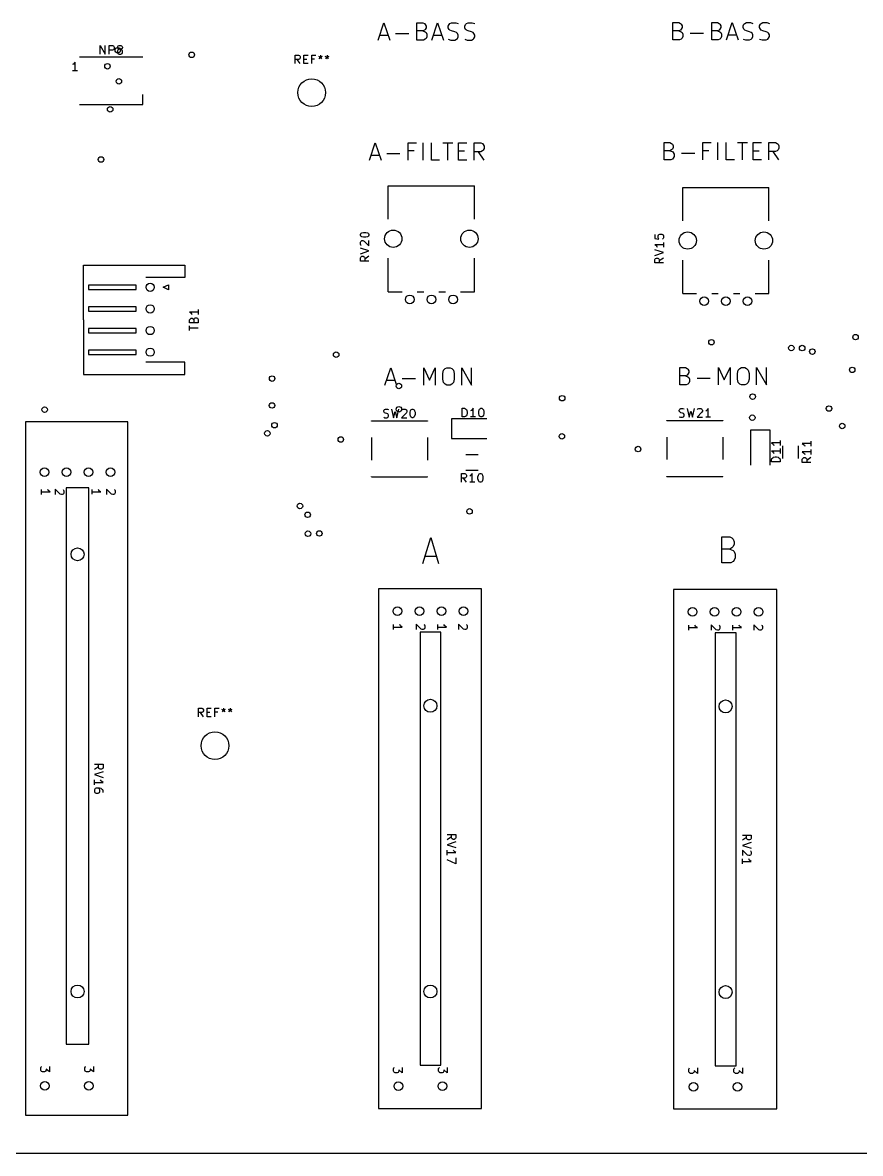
# Model space of a CAD drawing. Extents: x 0 to 360, y 0 to 265.
# Drawn here: x 82.8 to 179.5, y 0 to 130.6 of the extents above; entities that cross this region are included whole.
import ezdxf

# ---------------------------------------------------------------- set-up
doc = ezdxf.new("R2010")
doc.units = 0
doc.layers.add('BLACK', color=7, linetype='CONTINUOUS')

msp = doc.modelspace()

# ---------------------------------------------------------------- linework, layer by layer
at = {"layer": 'BLACK', "linetype": 'CONTINUOUS'}
for p, q in [((157.896, 128.621), (157.896, 130.621)), ((157.896, 130.621), (158.563, 130.621)), ((158.563, 130.621), (158.753, 130.526)), ((162.372, 128.621), (162.372, 130.621)), ((162.372, 130.621), (163.039, 130.621)), ((163.039, 130.621), (163.23, 130.526)), ((164.087, 128.621), (164.753, 130.621)), ((164.753, 130.621), (165.42, 128.621)), ((166.182, 130.526), (166.372, 130.621)), ((166.372, 130.621), (166.849, 130.621)), ((166.849, 130.621), (167.134, 130.526)), ((168.087, 130.526), (168.277, 130.621)), ((168.277, 130.621), (168.753, 130.621)), ((168.753, 130.621), (169.039, 130.526)), ((123.873, 128.605), (124.54, 130.605)), ((124.54, 130.605), (125.207, 128.605)), ((125.873, 129.367), (127.397, 129.367)), ((128.35, 128.605), (128.35, 130.605)), ((128.35, 130.605), (129.016, 130.605)), ((129.016, 129.653), (128.35, 129.653)), ((129.016, 130.605), (129.207, 130.51)), ((129.207, 129.748), (129.016, 129.653)), ((129.016, 129.653), (129.302, 129.558)), ((129.207, 130.51), (129.302, 130.415)), ((129.302, 129.843), (129.207, 129.748)), ((129.302, 130.415), (129.397, 130.224)), ((129.397, 130.034), (129.302, 129.843)), ((129.302, 129.558), (129.397, 129.462)), ((129.397, 130.224), (129.397, 130.034)), ((129.397, 129.462), (129.492, 129.272)), ((130.064, 128.605), (130.73, 130.605)), ((130.73, 130.605), (131.397, 128.605)), ((131.969, 130.224), (132.064, 130.415)), ((131.969, 130.034), (131.969, 130.224)), ((132.064, 129.843), (131.969, 130.034)), ((132.064, 130.415), (132.159, 130.51)), ((132.159, 129.748), (132.064, 129.843)), ((132.159, 130.51), (132.35, 130.605)), ((132.35, 129.653), (132.159, 129.748)), ((132.35, 130.605), (132.826, 130.605)), ((132.73, 129.558), (132.35, 129.653)), ((132.921, 129.462), (132.73, 129.558)), ((132.826, 130.605), (133.111, 130.51)), ((133.016, 129.367), (132.921, 129.462)), ((133.111, 129.177), (133.016, 129.367)), ((133.873, 130.224), (133.969, 130.415)), ((133.873, 130.034), (133.873, 130.224)), ((133.969, 129.843), (133.873, 130.034)), ((133.969, 130.415), (134.064, 130.51)), ((134.064, 129.748), (133.969, 129.843)), ((134.064, 130.51), (134.254, 130.605)), ((134.254, 129.653), (134.064, 129.748)), ((134.254, 130.605), (134.73, 130.605)), ((134.635, 129.558), (134.254, 129.653)), ((134.826, 129.462), (134.635, 129.558)), ((134.73, 130.605), (135.016, 130.51)), ((134.921, 129.367), (134.826, 129.462)), ((135.016, 129.177), (134.921, 129.367)), ((158.563, 129.669), (157.896, 129.669)), ((158.753, 129.764), (158.563, 129.669)), ((158.563, 129.669), (158.849, 129.574)), ((158.753, 130.526), (158.849, 130.431)), ((158.849, 129.859), (158.753, 129.764)), ((158.849, 130.431), (158.944, 130.24)), ((158.944, 130.05), (158.849, 129.859)), ((158.849, 129.574), (158.944, 129.478)), ((158.944, 130.24), (158.944, 130.05)), ((158.944, 129.478), (159.039, 129.288)), ((159.896, 129.383), (161.42, 129.383)), ((163.039, 129.669), (162.372, 129.669)), ((163.23, 129.764), (163.039, 129.669)), ((163.039, 129.669), (163.325, 129.574)), ((163.23, 130.526), (163.325, 130.431)), ((163.325, 129.859), (163.23, 129.764)), ((163.325, 130.431), (163.42, 130.24)), ((163.42, 130.05), (163.325, 129.859)), ((163.325, 129.574), (163.42, 129.478)), ((163.42, 130.24), (163.42, 130.05)), ((163.42, 129.478), (163.515, 129.288)), ((165.991, 130.24), (166.087, 130.431)), ((165.991, 130.05), (165.991, 130.24)), ((166.087, 129.859), (165.991, 130.05)), ((166.087, 130.431), (166.182, 130.526)), ((166.182, 129.764), (166.087, 129.859)), ((166.372, 129.669), (166.182, 129.764)), ((166.753, 129.574), (166.372, 129.669)), ((166.944, 129.478), (166.753, 129.574)), ((167.039, 129.383), (166.944, 129.478)), ((167.134, 129.193), (167.039, 129.383)), ((167.896, 130.24), (167.991, 130.431)), ((167.896, 130.05), (167.896, 130.24)), ((167.991, 129.859), (167.896, 130.05)), ((167.991, 130.431), (168.087, 130.526)), ((168.087, 129.764), (167.991, 129.859)), ((168.277, 129.669), (168.087, 129.764)), ((168.658, 129.574), (168.277, 129.669)), ((168.849, 129.478), (168.658, 129.574)), ((168.944, 129.383), (168.849, 129.478)), ((169.039, 129.193), (168.944, 129.383)), ((124.064, 129.177), (125.016, 129.177)), ((129.111, 128.605), (128.35, 128.605)), ((129.302, 128.7), (129.111, 128.605)), ((129.397, 128.796), (129.302, 128.7)), ((129.492, 128.986), (129.397, 128.796)), ((129.492, 129.272), (129.492, 128.986)), ((130.254, 129.177), (131.207, 129.177)), ((131.969, 128.7), (132.254, 128.605)), ((132.254, 128.605), (132.73, 128.605)), ((132.73, 128.605), (132.921, 128.7)), ((132.921, 128.7), (133.016, 128.796)), ((133.016, 128.796), (133.111, 128.986)), ((133.111, 128.986), (133.111, 129.177)), ((133.873, 128.7), (134.159, 128.605)), ((134.159, 128.605), (134.635, 128.605)), ((134.635, 128.605), (134.826, 128.7)), ((134.826, 128.7), (134.921, 128.796)), ((134.921, 128.796), (135.016, 128.986)), ((135.016, 128.986), (135.016, 129.177)), ((158.658, 128.621), (157.896, 128.621)), ((158.849, 128.716), (158.658, 128.621)), ((158.944, 128.812), (158.849, 128.716)), ((159.039, 129.002), (158.944, 128.812)), ((159.039, 129.288), (159.039, 129.002)), ((163.134, 128.621), (162.372, 128.621)), ((163.325, 128.716), (163.134, 128.621)), ((163.42, 128.812), (163.325, 128.716)), ((163.515, 129.002), (163.42, 128.812)), ((163.515, 129.288), (163.515, 129.002)), ((164.277, 129.193), (165.23, 129.193)), ((165.991, 128.716), (166.277, 128.621)), ((166.277, 128.621), (166.753, 128.621)), ((166.753, 128.621), (166.944, 128.716)), ((166.944, 128.716), (167.039, 128.812)), ((167.039, 128.812), (167.134, 129.002)), ((167.134, 129.002), (167.134, 129.193)), ((167.896, 128.716), (168.182, 128.621)), ((168.182, 128.621), (168.658, 128.621)), ((168.658, 128.621), (168.849, 128.716)), ((168.849, 128.716), (168.944, 128.812)), ((168.944, 128.812), (169.039, 129.002)), ((169.039, 129.002), (169.039, 129.193)), ((91.7781, 126.968), (91.7781, 127.968)), ((91.7781, 127.968), (92.3495, 126.968)), ((92.3495, 126.968), (92.3495, 127.968)), ((92.8257, 126.968), (92.8257, 127.968)), ((92.8257, 127.968), (93.2067, 127.968)), ((93.2067, 127.444), (92.8257, 127.444)), ((93.2067, 127.968), (93.3019, 127.92)), ((93.3019, 127.491), (93.2067, 127.444)), ((93.3019, 127.92), (93.3495, 127.872)), ((93.3495, 127.539), (93.3019, 127.491)), ((93.3495, 127.872), (93.3971, 127.777)), ((93.3971, 127.634), (93.3495, 127.539)), ((93.3971, 127.777), (93.3971, 127.634)), ((93.7781, 127.777), (93.8257, 127.872)), ((93.7781, 127.73), (93.7781, 127.777)), ((93.8257, 127.634), (93.7781, 127.73)), ((93.8257, 127.444), (93.7781, 127.349)), ((93.7781, 127.349), (93.7781, 127.158)), ((93.7781, 127.158), (93.8257, 127.063)), ((93.8257, 127.872), (93.8733, 127.92)), ((93.8733, 127.587), (93.8257, 127.634)), ((93.8733, 127.491), (93.8257, 127.444)), ((93.8257, 127.063), (93.8733, 127.015)), ((93.8733, 127.92), (93.9686, 127.968)), ((93.9686, 127.539), (93.8733, 127.587)), ((93.9686, 127.539), (93.8733, 127.491)), ((93.8733, 127.015), (93.9686, 126.968)), ((93.9686, 127.968), (94.159, 127.968)), ((94.159, 127.539), (93.9686, 127.539)), ((93.9686, 126.968), (94.159, 126.968)), ((94.159, 127.968), (94.2543, 127.92)), ((94.2543, 127.587), (94.159, 127.539)), ((94.2543, 127.491), (94.159, 127.539)), ((94.159, 126.968), (94.2543, 127.015)), ((94.2543, 127.92), (94.3019, 127.872)), ((94.3019, 127.634), (94.2543, 127.587)), ((94.3019, 127.444), (94.2543, 127.491)), ((94.2543, 127.015), (94.3019, 127.063)), ((94.3019, 127.872), (94.3495, 127.777)), ((94.3495, 127.73), (94.3019, 127.634)), ((94.3495, 127.349), (94.3019, 127.444)), ((94.3019, 127.063), (94.3495, 127.158)), ((94.3495, 127.777), (94.3495, 127.73)), ((94.3495, 127.158), (94.3495, 127.349)), ((114.299, 125.88), (114.299, 126.88)), ((114.299, 126.88), (114.68, 126.88)), ((114.68, 126.88), (114.775, 126.832)), ((114.775, 126.832), (114.823, 126.784)), ((114.823, 126.784), (114.871, 126.689)), ((115.299, 125.88), (115.299, 126.88)), ((115.299, 126.88), (115.775, 126.88)), ((116.204, 125.88), (116.204, 126.88)), ((116.204, 126.88), (116.68, 126.88)), ((116.966, 126.737), (117.204, 126.642)), ((117.204, 126.88), (117.204, 126.642)), ((117.204, 126.642), (117.442, 126.737)), ((117.728, 126.737), (117.966, 126.642)), ((117.966, 126.88), (117.966, 126.642)), ((117.966, 126.642), (118.204, 126.737)), ((88.6995, 125.83), (88.6043, 125.782)), ((88.7948, 125.925), (88.6995, 125.83)), ((88.89, 126.068), (88.7948, 125.925)), ((88.89, 125.068), (88.89, 126.068)), ((89.39, 126.67), (96.69, 126.67)), ((114.68, 126.356), (114.299, 126.356)), ((114.871, 125.88), (114.537, 126.356)), ((114.775, 126.403), (114.68, 126.356)), ((114.823, 126.451), (114.775, 126.403)), ((114.871, 126.546), (114.823, 126.451)), ((114.871, 126.689), (114.871, 126.546)), ((115.299, 126.403), (115.633, 126.403)), ((115.775, 125.88), (115.299, 125.88)), ((116.537, 126.403), (116.204, 126.403)), ((117.061, 126.451), (117.204, 126.642)), ((117.204, 126.642), (117.347, 126.451)), ((117.823, 126.451), (117.966, 126.642)), ((117.966, 126.642), (118.109, 126.451)), ((89.1757, 125.068), (88.6043, 125.068)), ((96.69, 121.17), (96.69, 122.32)), ((89.39, 121.17), (96.69, 121.17)), ((122.866, 114.749), (123.532, 116.749)), ((123.532, 116.749), (124.199, 114.749)), ((127.342, 114.749), (127.342, 116.749)), ((127.342, 116.749), (128.294, 116.749)), ((129.056, 114.749), (129.056, 116.749)), ((130.009, 114.749), (130.009, 116.749)), ((131.342, 116.749), (132.485, 116.749)), ((131.913, 114.749), (131.913, 116.749)), ((133.151, 114.749), (133.151, 116.749)), ((133.151, 116.749), (134.104, 116.749)), ((134.961, 114.749), (134.961, 116.749)), ((134.961, 116.749), (135.723, 116.749)), ((135.723, 116.749), (135.913, 116.654)), ((135.913, 116.654), (136.009, 116.559)), ((136.009, 116.559), (136.104, 116.368)), ((136.104, 116.368), (136.104, 116.083)), ((156.889, 114.765), (156.889, 116.765)), ((156.889, 116.765), (157.555, 116.765)), ((157.555, 116.765), (157.746, 116.67)), ((157.746, 116.67), (157.841, 116.575)), ((157.841, 116.575), (157.936, 116.384)), ((157.936, 116.384), (157.936, 116.194)), ((161.365, 114.765), (161.365, 116.765)), ((161.365, 116.765), (162.317, 116.765)), ((163.079, 114.765), (163.079, 116.765)), ((164.031, 114.765), (164.031, 116.765)), ((165.365, 116.765), (166.508, 116.765)), ((165.936, 114.765), (165.936, 116.765)), ((167.174, 114.765), (167.174, 116.765)), ((167.174, 116.765), (168.127, 116.765)), ((168.984, 114.765), (168.984, 116.765)), ((168.984, 116.765), (169.746, 116.765)), ((169.746, 116.765), (169.936, 116.67)), ((169.936, 116.67), (170.031, 116.575)), ((170.031, 116.575), (170.127, 116.384)), ((170.127, 116.384), (170.127, 116.099)), ((123.056, 115.321), (124.009, 115.321)), ((124.866, 115.511), (126.39, 115.511)), ((128.009, 115.797), (127.342, 115.797)), ((133.151, 115.797), (133.818, 115.797)), ((135.723, 115.702), (134.961, 115.702)), ((136.104, 114.749), (135.437, 115.702)), ((135.913, 115.797), (135.723, 115.702)), ((136.009, 115.892), (135.913, 115.797)), ((136.104, 116.083), (136.009, 115.892)), ((157.555, 115.813), (156.889, 115.813)), ((157.746, 115.908), (157.555, 115.813)), ((157.555, 115.813), (157.841, 115.718)), ((157.841, 116.003), (157.746, 115.908)), ((157.936, 116.194), (157.841, 116.003)), ((157.841, 115.718), (157.936, 115.622)), ((157.936, 114.956), (157.841, 114.86)), ((157.936, 115.622), (158.031, 115.432)), ((158.031, 115.146), (157.936, 114.956)), ((158.031, 115.432), (158.031, 115.146)), ((158.889, 115.527), (160.412, 115.527)), ((162.031, 115.813), (161.365, 115.813)), ((167.174, 115.813), (167.841, 115.813)), ((169.746, 115.718), (168.984, 115.718)), ((170.127, 114.765), (169.46, 115.718)), ((169.936, 115.813), (169.746, 115.718)), ((170.031, 115.908), (169.936, 115.813)), ((170.127, 116.099), (170.031, 115.908)), ((130.961, 114.749), (130.009, 114.749)), ((134.104, 114.749), (133.151, 114.749)), ((157.65, 114.765), (156.889, 114.765)), ((157.841, 114.86), (157.65, 114.765)), ((164.984, 114.765), (164.031, 114.765)), ((168.127, 114.765), (167.174, 114.765)), ((125.04, 107.905), (125.04, 111.77)), ((125.04, 111.77), (134.98, 111.77)), ((134.98, 107.905), (134.98, 111.77)), ((159.03, 107.705), (159.03, 111.57)), ((159.03, 111.57), (168.97, 111.57)), ((168.97, 107.705), (168.97, 111.57)), ((121.812, 106.152), (121.86, 106.248)), ((121.812, 106.057), (121.812, 106.152)), ((121.86, 105.962), (121.812, 106.057)), ((121.86, 106.248), (121.908, 106.295)), ((121.908, 105.914), (121.86, 105.962)), ((121.908, 106.295), (122.003, 106.343)), ((122.003, 105.867), (121.908, 105.914)), ((122.003, 106.343), (122.193, 106.39)), ((122.193, 105.819), (122.003, 105.867)), ((122.193, 106.39), (122.431, 106.39)), ((122.431, 105.819), (122.193, 105.819)), ((122.431, 106.39), (122.622, 106.343)), ((122.622, 105.867), (122.431, 105.819)), ((122.622, 106.343), (122.717, 106.295)), ((122.717, 105.914), (122.622, 105.867)), ((122.717, 106.295), (122.765, 106.248)), ((122.765, 105.962), (122.717, 105.914)), ((122.765, 106.248), (122.812, 106.152)), ((122.812, 106.057), (122.765, 105.962)), ((122.812, 106.152), (122.812, 106.057)), ((155.802, 106.143), (155.802, 105.667)), ((156.183, 106), (156.231, 106.095)), ((156.183, 105.762), (156.183, 106)), ((156.231, 106.095), (156.279, 106.143)), ((156.279, 106.143), (156.374, 106.19)), ((156.374, 106.19), (156.612, 106.19)), ((156.612, 106.19), (156.707, 106.143)), ((156.707, 106.143), (156.755, 106.095)), ((156.755, 106.095), (156.802, 106)), ((156.802, 106), (156.802, 105.762)), ((121.812, 105.248), (121.86, 105.343)), ((121.812, 105.01), (121.812, 105.248)), ((121.86, 104.914), (121.812, 105.01)), ((122.812, 104.248), (121.812, 104.581)), ((121.86, 105.343), (121.908, 105.39)), ((121.908, 104.867), (121.86, 104.914)), ((121.908, 105.39), (122.003, 105.438)), ((122.003, 105.438), (122.098, 105.438)), ((122.098, 105.438), (122.241, 105.39)), ((122.241, 105.39), (122.812, 104.819)), ((122.812, 104.819), (122.812, 105.438)), ((155.802, 105.667), (156.279, 105.619)), ((156.802, 104.952), (155.802, 104.952)), ((155.802, 104.952), (155.945, 104.857)), ((155.945, 104.857), (156.04, 104.762)), ((156.04, 104.762), (156.088, 104.667)), ((156.231, 105.667), (156.183, 105.762)), ((156.279, 105.619), (156.231, 105.667)), ((156.755, 105.667), (156.707, 105.619)), ((156.802, 105.762), (156.755, 105.667)), ((156.802, 105.238), (156.802, 104.667)), ((121.812, 103.914), (122.812, 104.248)), ((121.812, 103.438), (121.86, 103.533)), ((121.812, 103.057), (121.812, 103.438)), ((121.86, 103.533), (121.908, 103.581)), ((121.908, 103.581), (122.003, 103.629)), ((122.003, 103.629), (122.146, 103.629)), ((122.146, 103.629), (122.241, 103.581)), ((122.241, 103.581), (122.289, 103.533)), ((122.289, 103.533), (122.336, 103.438)), ((122.812, 103.629), (122.336, 103.295)), ((122.336, 103.438), (122.336, 103.057)), ((125.04, 99.53), (125.04, 103.395)), ((134.98, 99.53), (134.98, 103.395)), ((156.802, 104.048), (155.802, 104.381)), ((155.802, 103.714), (156.802, 104.048)), ((155.802, 103.238), (155.85, 103.333)), ((155.802, 102.857), (155.802, 103.238)), ((155.85, 103.333), (155.898, 103.381)), ((155.898, 103.381), (155.993, 103.429)), ((155.993, 103.429), (156.136, 103.429)), ((156.136, 103.429), (156.231, 103.381)), ((156.231, 103.381), (156.279, 103.333)), ((156.279, 103.333), (156.326, 103.238)), ((156.802, 103.429), (156.326, 103.095)), ((156.326, 103.238), (156.326, 102.857)), ((159.03, 99.33), (159.03, 103.195)), ((168.97, 99.33), (168.97, 103.195)), ((89.84, 96.3), (89.84, 102.61)), ((89.84, 102.61), (101.56, 102.61)), ((101.56, 102.61), (101.56, 101.19)), ((122.812, 103.057), (121.812, 103.057)), ((156.802, 102.857), (155.802, 102.857)), ((101.56, 101.19), (97.06, 101.19)), ((90.45, 100.3), (90.45, 99.8)), ((95.95, 100.3), (90.45, 100.3)), ((90.45, 99.8), (95.95, 99.8)), ((95.95, 99.8), (95.95, 100.3)), ((99.05, 100.05), (99.65, 100.35)), ((99.65, 99.75), (99.05, 100.05)), ((99.65, 100.35), (99.65, 99.75)), ((125.04, 99.53), (126.639, 99.53)), ((128.381, 99.53), (129.14, 99.53)), ((130.881, 99.53), (131.64, 99.53)), ((133.38, 99.53), (134.98, 99.53)), ((159.03, 99.33), (160.629, 99.33)), ((162.371, 99.33), (163.13, 99.33)), ((164.871, 99.33), (165.63, 99.33)), ((167.37, 99.33), (168.97, 99.33)), ((90.45, 97.8), (90.45, 97.3)), ((95.95, 97.8), (90.45, 97.8)), ((90.45, 97.3), (95.95, 97.3)), ((95.95, 97.3), (95.95, 97.8)), ((103.102, 97.181), (102.102, 97.181)), ((102.102, 97.181), (102.245, 97.0857)), ((102.245, 97.0857), (102.34, 96.9905)), ((102.34, 96.9905), (102.388, 96.8952)), ((103.102, 97.4667), (103.102, 96.8952)), ((89.84, 96.3), (89.84, 89.99)), ((102.102, 96.2762), (102.15, 96.3714)), ((102.102, 95.9429), (102.102, 96.2762)), ((103.102, 95.9429), (102.102, 95.9429)), ((102.102, 95.0381), (102.102, 95.6095)), ((102.15, 96.3714), (102.198, 96.419)), ((102.198, 96.419), (102.293, 96.4667)), ((102.293, 96.4667), (102.388, 96.4667)), ((102.388, 96.4667), (102.483, 96.419)), ((102.483, 96.419), (102.531, 96.3714)), ((102.531, 96.3714), (102.579, 96.2762)), ((102.579, 96.2762), (102.626, 96.419)), ((102.579, 96.2762), (102.579, 95.9429)), ((102.626, 96.419), (102.674, 96.4667)), ((102.674, 96.4667), (102.769, 96.5143)), ((102.769, 96.5143), (102.912, 96.5143)), ((102.912, 96.5143), (103.007, 96.4667)), ((103.007, 96.4667), (103.055, 96.419)), ((103.055, 96.419), (103.102, 96.3238)), ((103.102, 96.3238), (103.102, 95.9429)), ((90.45, 95.3), (90.45, 94.8)), ((95.95, 95.3), (90.45, 95.3)), ((90.45, 94.8), (95.95, 94.8)), ((95.95, 94.8), (95.95, 95.3)), ((103.102, 95.3238), (102.102, 95.3238)), ((90.45, 92.8), (90.45, 92.3)), ((95.95, 92.8), (90.45, 92.8)), ((95.95, 92.3), (95.95, 92.8)), ((90.45, 92.3), (95.95, 92.3)), ((101.56, 91.41), (97.06, 91.41)), ((101.56, 89.99), (101.56, 91.41)), ((124.655, 88.7532), (125.322, 90.7532)), ((125.322, 90.7532), (125.988, 88.7532)), ((129.131, 88.7532), (129.131, 90.7532)), ((129.131, 90.7532), (129.798, 89.3247)), ((129.798, 89.3247), (130.465, 90.7532)), ((130.465, 90.7532), (130.465, 88.7532)), ((131.322, 90.0866), (131.417, 90.4675)), ((131.417, 90.4675), (131.608, 90.658)), ((131.608, 90.658), (131.798, 90.7532)), ((131.798, 90.7532), (132.179, 90.7532)), ((132.179, 90.7532), (132.369, 90.658)), ((132.369, 90.658), (132.56, 90.4675)), ((132.56, 90.4675), (132.655, 90.0866)), ((133.512, 88.7532), (133.512, 90.7532)), ((133.512, 90.7532), (134.655, 88.7532)), ((134.655, 88.7532), (134.655, 90.7532)), ((158.678, 88.7692), (158.678, 90.7692)), ((158.678, 90.7692), (159.345, 90.7692)), ((159.345, 90.7692), (159.535, 90.674)), ((159.535, 90.674), (159.63, 90.5788)), ((159.63, 90.5788), (159.726, 90.3883)), ((159.726, 90.1978), (159.63, 90.0073)), ((159.726, 90.3883), (159.726, 90.1978)), ((163.154, 88.7692), (163.154, 90.7692)), ((163.154, 90.7692), (163.821, 89.3407)), ((163.821, 89.3407), (164.488, 90.7692)), ((164.488, 90.7692), (164.488, 88.7692)), ((165.345, 90.1026), (165.44, 90.4835)), ((165.44, 90.4835), (165.63, 90.674)), ((165.63, 90.674), (165.821, 90.7692)), ((165.821, 90.7692), (166.202, 90.7692)), ((166.202, 90.7692), (166.392, 90.674)), ((166.392, 90.674), (166.583, 90.4835)), ((166.583, 90.4835), (166.678, 90.1026)), ((167.535, 88.7692), (167.535, 90.7692)), ((167.535, 90.7692), (168.678, 88.7692)), ((168.678, 88.7692), (168.678, 90.7692)), ((89.84, 89.99), (101.56, 89.99)), ((124.846, 89.3247), (125.798, 89.3247)), ((126.655, 89.5151), (128.179, 89.5151)), ((131.322, 89.4199), (131.322, 90.0866)), ((131.417, 89.039), (131.322, 89.4199)), ((131.608, 88.8485), (131.417, 89.039)), ((131.798, 88.7532), (131.608, 88.8485)), ((132.369, 88.8485), (132.179, 88.7532)), ((132.56, 89.039), (132.369, 88.8485)), ((132.655, 89.4199), (132.56, 89.039)), ((132.655, 90.0866), (132.655, 89.4199)), ((159.345, 89.8169), (158.678, 89.8169)), ((159.535, 89.9121), (159.345, 89.8169)), ((159.345, 89.8169), (159.63, 89.7216)), ((159.63, 88.8645), (159.44, 88.7692)), ((159.63, 90.0073), (159.535, 89.9121)), ((159.63, 89.7216), (159.726, 89.6264)), ((159.726, 88.9597), (159.63, 88.8645)), ((159.726, 89.6264), (159.821, 89.4359)), ((159.821, 89.1502), (159.726, 88.9597)), ((159.821, 89.4359), (159.821, 89.1502)), ((160.678, 89.5312), (162.202, 89.5312)), ((165.345, 89.4359), (165.345, 90.1026)), ((165.44, 89.055), (165.345, 89.4359)), ((165.63, 88.8645), (165.44, 89.055)), ((165.821, 88.7692), (165.63, 88.8645)), ((166.392, 88.8645), (166.202, 88.7692)), ((166.583, 89.055), (166.392, 88.8645)), ((166.678, 89.4359), (166.583, 89.055)), ((166.678, 90.1026), (166.678, 89.4359)), ((132.179, 88.7532), (131.798, 88.7532)), ((159.44, 88.7692), (158.678, 88.7692)), ((166.202, 88.7692), (165.821, 88.7692)), ((124.508, 85.7951), (124.556, 85.8904)), ((124.508, 85.6999), (124.508, 85.7951)), ((124.556, 85.6047), (124.508, 85.6999)), ((124.508, 85.0332), (124.651, 84.9856)), ((124.556, 85.8904), (124.604, 85.938)), ((124.604, 85.557), (124.556, 85.6047)), ((124.604, 85.938), (124.699, 85.9856)), ((124.699, 85.5094), (124.604, 85.557)), ((124.651, 84.9856), (124.889, 84.9856)), ((124.699, 85.9856), (124.937, 85.9856)), ((124.889, 85.4618), (124.699, 85.5094)), ((124.985, 85.4142), (124.889, 85.4618)), ((124.889, 84.9856), (124.985, 85.0332)), ((124.937, 85.9856), (125.08, 85.938)), ((125.032, 85.3666), (124.985, 85.4142)), ((124.985, 85.0332), (125.032, 85.0809)), ((125.08, 85.2713), (125.032, 85.3666)), ((125.032, 85.0809), (125.08, 85.1761)), ((125.08, 85.1761), (125.08, 85.2713)), ((125.413, 85.9856), (125.651, 84.9856)), ((125.651, 84.9856), (125.842, 85.6999)), ((125.842, 85.6999), (126.032, 84.9856)), ((126.032, 84.9856), (126.27, 85.9856)), ((127.128, 85.557), (126.556, 84.9856)), ((126.556, 84.9856), (127.175, 84.9856)), ((126.604, 85.8904), (126.651, 85.938)), ((126.651, 85.938), (126.747, 85.9856)), ((126.747, 85.9856), (126.985, 85.9856)), ((126.985, 85.9856), (127.08, 85.938)), ((127.08, 85.938), (127.128, 85.8904)), ((127.128, 85.8904), (127.175, 85.7951)), ((127.175, 85.6999), (127.128, 85.557)), ((127.175, 85.7951), (127.175, 85.6999)), ((127.556, 85.6047), (127.604, 85.7951)), ((127.556, 85.3666), (127.556, 85.6047)), ((127.604, 85.1761), (127.556, 85.3666)), ((127.604, 85.7951), (127.651, 85.8904)), ((127.651, 85.0809), (127.604, 85.1761)), ((127.651, 85.8904), (127.699, 85.938)), ((127.699, 85.0332), (127.651, 85.0809)), ((127.699, 85.938), (127.794, 85.9856)), ((127.794, 84.9856), (127.699, 85.0332)), ((127.794, 85.9856), (127.889, 85.9856)), ((127.889, 84.9856), (127.794, 84.9856)), ((127.889, 85.9856), (127.985, 85.938)), ((127.985, 85.0332), (127.889, 84.9856)), ((127.985, 85.938), (128.032, 85.8904)), ((128.032, 85.0809), (127.985, 85.0332)), ((128.032, 85.8904), (128.08, 85.7951)), ((128.08, 85.1761), (128.032, 85.0809)), ((128.08, 85.7951), (128.128, 85.6047)), ((128.128, 85.3666), (128.08, 85.1761)), ((128.128, 85.6047), (128.128, 85.3666)), ((133.586, 85.0676), (133.586, 86.0676)), ((133.586, 86.0676), (133.824, 86.0676)), ((133.824, 85.0676), (133.586, 85.0676)), ((133.824, 86.0676), (133.967, 86.02)), ((133.967, 85.1152), (133.824, 85.0676)), ((133.967, 86.02), (134.062, 85.9248)), ((134.062, 85.2105), (133.967, 85.1152)), ((134.062, 85.9248), (134.11, 85.8295)), ((134.11, 85.3057), (134.062, 85.2105)), ((134.11, 85.8295), (134.157, 85.639)), ((134.157, 85.4962), (134.11, 85.3057)), ((134.157, 85.639), (134.157, 85.4962)), ((134.633, 85.8295), (134.538, 85.7819)), ((135.11, 85.0676), (134.538, 85.0676)), ((134.729, 85.9248), (134.633, 85.8295)), ((134.824, 86.0676), (134.729, 85.9248)), ((134.824, 85.0676), (134.824, 86.0676)), ((135.49, 85.6867), (135.538, 85.8771)), ((135.49, 85.4486), (135.49, 85.6867)), ((135.538, 85.2581), (135.49, 85.4486)), ((135.538, 85.8771), (135.586, 85.9724)), ((135.586, 85.1629), (135.538, 85.2581)), ((135.586, 85.9724), (135.633, 86.02)), ((135.633, 85.1152), (135.586, 85.1629)), ((135.633, 86.02), (135.729, 86.0676)), ((135.729, 85.0676), (135.633, 85.1152)), ((135.729, 86.0676), (135.824, 86.0676)), ((135.824, 85.0676), (135.729, 85.0676)), ((135.824, 86.0676), (135.919, 86.02)), ((135.919, 85.1152), (135.824, 85.0676)), ((135.919, 86.02), (135.967, 85.9724)), ((135.967, 85.1629), (135.919, 85.1152)), ((135.967, 85.9724), (136.014, 85.8771)), ((136.014, 85.2581), (135.967, 85.1629)), ((136.014, 85.8771), (136.062, 85.6867)), ((136.062, 85.4486), (136.014, 85.2581)), ((136.062, 85.6867), (136.062, 85.4486)), ((158.628, 85.8451), (158.676, 85.9404)), ((158.628, 85.7499), (158.628, 85.8451)), ((158.676, 85.6547), (158.628, 85.7499)), ((158.628, 85.0832), (158.771, 85.0356)), ((158.676, 85.9404), (158.724, 85.988)), ((158.724, 85.607), (158.676, 85.6547)), ((158.724, 85.988), (158.819, 86.0356)), ((158.819, 85.5594), (158.724, 85.607)), ((158.771, 85.0356), (159.009, 85.0356)), ((158.819, 86.0356), (159.057, 86.0356)), ((159.009, 85.5118), (158.819, 85.5594)), ((159.105, 85.4642), (159.009, 85.5118)), ((159.009, 85.0356), (159.105, 85.0832)), ((159.057, 86.0356), (159.2, 85.988)), ((159.152, 85.4166), (159.105, 85.4642)), ((159.105, 85.0832), (159.152, 85.1309)), ((159.2, 85.3213), (159.152, 85.4166)), ((159.152, 85.1309), (159.2, 85.2261)), ((159.2, 85.2261), (159.2, 85.3213)), ((159.533, 86.0356), (159.771, 85.0356)), ((159.771, 85.0356), (159.962, 85.7499)), ((159.962, 85.7499), (160.152, 85.0356)), ((160.152, 85.0356), (160.39, 86.0356)), ((161.248, 85.607), (160.676, 85.0356)), ((160.676, 85.0356), (161.295, 85.0356)), ((160.724, 85.9404), (160.771, 85.988)), ((160.771, 85.988), (160.867, 86.0356)), ((160.867, 86.0356), (161.105, 86.0356)), ((161.105, 86.0356), (161.2, 85.988)), ((161.2, 85.988), (161.248, 85.9404)), ((161.248, 85.9404), (161.295, 85.8451)), ((161.295, 85.7499), (161.248, 85.607)), ((161.295, 85.8451), (161.295, 85.7499)), ((161.771, 85.7975), (161.676, 85.7499)), ((162.248, 85.0356), (161.676, 85.0356)), ((161.867, 85.8928), (161.771, 85.7975)), ((161.962, 86.0356), (161.867, 85.8928)), ((161.962, 85.0356), (161.962, 86.0356)), ((94.97, 84.5), (83.17, 84.5)), ((83.17, 84.5), (83.17, 4.4)), ((94.97, 4.4), (94.97, 84.5)), ((123.088, 84.618), (129.548, 84.618)), ((123.088, 84.588), (123.088, 84.618)), ((129.548, 84.618), (129.548, 84.588)), ((132.34, 84.835), (132.34, 82.565)), ((136.4, 84.835), (132.34, 84.835)), ((157.208, 84.668), (163.668, 84.668)), ((157.208, 84.638), (157.208, 84.668)), ((163.668, 84.668), (163.668, 84.638)), ((123.088, 82.688), (123.088, 80.088)), ((129.548, 82.688), (129.548, 80.088)), ((132.34, 82.565), (136.4, 82.565)), ((157.208, 82.738), (157.208, 80.138)), ((163.668, 82.738), (163.668, 80.138)), ((166.865, 83.56), (166.865, 79.5)), ((169.135, 83.56), (166.865, 83.56)), ((169.135, 79.5), (169.135, 83.56)), ((170.272, 82.3619), (170.272, 81.7905)), ((170.272, 82.0762), (169.272, 82.0762)), ((169.272, 82.0762), (169.415, 81.981)), ((170.272, 81.1238), (169.272, 81.1238)), ((169.272, 81.1238), (169.415, 81.0286)), ((169.415, 81.981), (169.51, 81.8857)), ((169.415, 81.0286), (169.51, 80.9333)), ((169.51, 81.8857), (169.558, 81.7905)), ((170.272, 81.4095), (170.272, 80.8381)), ((170.59, 80.2729), (170.59, 81.7271)), ((172.41, 80.2729), (172.41, 81.7271)), ((173.832, 81.9862), (172.832, 81.9862)), ((172.832, 81.9862), (172.975, 81.891)), ((173.832, 81.0338), (172.832, 81.0338)), ((172.832, 81.0338), (172.975, 80.9386)), ((172.975, 81.891), (173.07, 81.7957)), ((173.07, 81.7957), (173.118, 81.7005)), ((173.832, 82.2719), (173.832, 81.7005)), ((173.832, 81.3195), (173.832, 80.7481)), ((135.427, 80.71), (133.973, 80.71)), ((169.272, 80.1238), (169.32, 80.2667)), ((169.272, 79.8857), (169.272, 80.1238)), ((170.272, 79.8857), (169.272, 79.8857)), ((169.32, 80.2667), (169.415, 80.3619)), ((169.415, 80.3619), (169.51, 80.4095)), ((169.51, 80.9333), (169.558, 80.8381)), ((169.51, 80.4095), (169.701, 80.4571)), ((169.701, 80.4571), (169.844, 80.4571)), ((169.844, 80.4571), (170.034, 80.4095)), ((170.034, 80.4095), (170.13, 80.3619)), ((170.13, 80.3619), (170.225, 80.2667)), ((170.225, 80.2667), (170.272, 80.1238)), ((170.272, 80.1238), (170.272, 79.8857)), ((172.832, 80.1767), (172.88, 80.2719)), ((172.832, 79.7957), (172.832, 80.1767)), ((173.832, 79.7957), (172.832, 79.7957)), ((172.88, 80.2719), (172.928, 80.3195)), ((172.928, 80.3195), (173.023, 80.3671)), ((172.975, 80.9386), (173.07, 80.8433)), ((173.023, 80.3671), (173.166, 80.3671)), ((173.07, 80.8433), (173.118, 80.7481)), ((173.166, 80.3671), (173.261, 80.3195)), ((173.261, 80.3195), (173.309, 80.2719)), ((173.309, 80.2719), (173.356, 80.1767)), ((173.832, 80.3671), (173.356, 80.0338)), ((173.356, 80.1767), (173.356, 79.7957)), ((133.486, 77.5276), (133.486, 78.5276)), ((133.486, 78.5276), (133.867, 78.5276)), ((133.867, 78.5276), (133.962, 78.48)), ((133.962, 78.48), (134.01, 78.4324)), ((135.427, 78.89), (133.973, 78.89)), ((134.01, 78.4324), (134.057, 78.3371)), ((134.629, 78.3848), (134.533, 78.2895)), ((134.724, 78.5276), (134.629, 78.3848)), ((134.724, 77.5276), (134.724, 78.5276)), ((135.438, 78.3371), (135.486, 78.4324)), ((135.486, 78.4324), (135.533, 78.48)), ((135.533, 78.48), (135.629, 78.5276)), ((135.629, 78.5276), (135.724, 78.5276)), ((135.724, 78.5276), (135.819, 78.48)), ((135.819, 78.48), (135.867, 78.4324)), ((135.867, 78.4324), (135.914, 78.3371)), ((123.088, 78.158), (123.088, 78.188)), ((123.088, 78.158), (129.548, 78.158)), ((129.548, 78.158), (129.548, 78.188)), ((133.867, 78.0038), (133.486, 78.0038)), ((134.057, 77.5276), (133.724, 78.0038)), ((133.962, 78.0514), (133.867, 78.0038)), ((134.01, 78.099), (133.962, 78.0514)), ((134.057, 78.1943), (134.01, 78.099)), ((134.057, 78.3371), (134.057, 78.1943)), ((134.533, 78.2895), (134.438, 78.2419)), ((135.01, 77.5276), (134.438, 77.5276)), ((135.39, 78.1467), (135.438, 78.3371)), ((135.39, 77.9086), (135.39, 78.1467)), ((135.438, 77.7181), (135.39, 77.9086)), ((135.486, 77.6229), (135.438, 77.7181)), ((135.533, 77.5752), (135.486, 77.6229)), ((135.629, 77.5276), (135.533, 77.5752)), ((135.724, 77.5276), (135.629, 77.5276)), ((135.819, 77.5752), (135.724, 77.5276)), ((135.867, 77.6229), (135.819, 77.5752)), ((135.914, 77.7181), (135.867, 77.6229)), ((135.914, 78.3371), (135.962, 78.1467)), ((135.962, 77.9086), (135.914, 77.7181)), ((135.962, 78.1467), (135.962, 77.9086)), ((157.208, 78.208), (157.208, 78.238)), ((157.208, 78.208), (163.668, 78.208)), ((163.668, 78.208), (163.668, 78.238)), ((85.0176, 76.1143), (85.0176, 76.6857)), ((85.0176, 76.4), (86.0176, 76.4)), ((85.7795, 76.5905), (85.7319, 76.6857)), ((85.8748, 76.4952), (85.7795, 76.5905)), ((86.0176, 76.4), (85.8748, 76.4952)), ((87.159, 76.1519), (86.5876, 76.7233)), ((86.5876, 76.7233), (86.5876, 76.1043)), ((87.3019, 76.1043), (87.159, 76.1519)), ((87.3971, 76.1043), (87.3019, 76.1043)), ((87.4924, 76.1519), (87.3971, 76.1043)), ((87.4924, 76.6757), (87.54, 76.6281)), ((87.54, 76.1995), (87.4924, 76.1519)), ((87.54, 76.6281), (87.5876, 76.5329)), ((87.5876, 76.2948), (87.54, 76.1995)), ((87.5876, 76.5329), (87.5876, 76.2948)), ((90.47, 76.9), (87.87, 76.9)), ((87.87, 76.9), (87.87, 12.6)), ((90.47, 12.6), (90.47, 76.9)), ((90.8476, 76.1343), (90.8476, 76.7057)), ((90.8476, 76.42), (91.8476, 76.42)), ((91.6095, 76.6105), (91.5619, 76.7057)), ((91.7048, 76.5152), (91.6095, 76.6105)), ((91.8476, 76.42), (91.7048, 76.5152)), ((93.089, 76.1619), (92.5176, 76.7333)), ((92.5176, 76.7333), (92.5176, 76.1143)), ((93.2319, 76.1143), (93.089, 76.1619)), ((93.3271, 76.1143), (93.2319, 76.1143)), ((93.4224, 76.1619), (93.3271, 76.1143)), ((93.4224, 76.6857), (93.47, 76.6381)), ((93.47, 76.2095), (93.4224, 76.1619)), ((93.47, 76.6381), (93.5176, 76.5429)), ((93.5176, 76.3048), (93.47, 76.2095)), ((93.5176, 76.5429), (93.5176, 76.3048)), ((129.042, 68.1429), (129.942, 71.1429)), ((129.942, 71.1429), (130.842, 68.1429)), ((163.555, 68.2329), (163.555, 71.2329)), ((163.555, 71.2329), (164.455, 71.2329)), ((164.455, 71.2329), (164.712, 71.09)), ((164.712, 71.09), (164.84, 70.9471)), ((164.84, 70.9471), (164.969, 70.6614)), ((164.969, 70.6614), (164.969, 70.3757)), ((164.455, 69.8043), (163.555, 69.8043)), ((164.712, 69.9471), (164.455, 69.8043)), ((164.455, 69.8043), (164.84, 69.6614)), ((164.84, 70.09), (164.712, 69.9471)), ((164.969, 70.3757), (164.84, 70.09)), ((164.84, 69.6614), (164.969, 69.5186)), ((164.969, 69.5186), (165.098, 69.2329)), ((165.098, 69.2329), (165.098, 68.8043)), ((129.299, 69), (130.585, 69)), ((164.583, 68.2329), (163.555, 68.2329)), ((164.84, 68.3757), (164.583, 68.2329)), ((164.969, 68.5186), (164.84, 68.3757)), ((165.098, 68.8043), (164.969, 68.5186)), ((135.8, 65.2), (123.9, 65.2)), ((123.9, 65.2), (123.9, 5.2)), ((135.8, 5.2), (135.8, 65.2)), ((169.88, 65.13), (157.98, 65.13)), ((157.98, 65.13), (157.98, 5.13)), ((169.88, 5.13), (169.88, 65.13)), ((125.648, 60.5143), (125.648, 61.0857)), ((125.648, 60.8), (126.648, 60.8)), ((126.41, 60.9905), (126.362, 61.0857)), ((126.505, 60.8952), (126.41, 60.9905)), ((126.648, 60.8), (126.505, 60.8952)), ((128.819, 60.5619), (128.248, 61.1333)), ((128.248, 61.1333), (128.248, 60.5143)), ((131.1, 60.2), (128.7, 60.2)), ((128.7, 60.2), (128.7, 10.2)), ((128.962, 60.5143), (128.819, 60.5619)), ((129.057, 60.5143), (128.962, 60.5143)), ((129.152, 60.5619), (129.057, 60.5143)), ((129.152, 61.0857), (129.2, 61.0381)), ((129.2, 60.6095), (129.152, 60.5619)), ((129.2, 61.0381), (129.248, 60.9429)), ((129.248, 60.7048), (129.2, 60.6095)), ((129.248, 60.9429), (129.248, 60.7048)), ((130.748, 60.5143), (130.748, 61.0857)), ((130.748, 60.8), (131.748, 60.8)), ((131.1, 10.2), (131.1, 60.2)), ((131.51, 60.9905), (131.462, 61.0857)), ((131.605, 60.8952), (131.51, 60.9905)), ((131.748, 60.8), (131.605, 60.8952)), ((133.719, 60.5619), (133.148, 61.1333)), ((133.148, 61.1333), (133.148, 60.5143)), ((133.862, 60.5143), (133.719, 60.5619)), ((133.957, 60.5143), (133.862, 60.5143)), ((134.052, 60.5619), (133.957, 60.5143)), ((134.052, 61.0857), (134.1, 61.0381)), ((134.1, 60.6095), (134.052, 60.5619)), ((134.1, 61.0381), (134.148, 60.9429)), ((134.148, 60.7048), (134.1, 60.6095)), ((134.148, 60.9429), (134.148, 60.7048)), ((159.728, 60.4443), (159.728, 61.0157)), ((159.728, 60.73), (160.728, 60.73)), ((160.49, 60.9205), (160.442, 61.0157)), ((160.585, 60.8252), (160.49, 60.9205)), ((160.728, 60.73), (160.585, 60.8252)), ((162.899, 60.4919), (162.328, 61.0633)), ((162.328, 61.0633), (162.328, 60.4443)), ((165.18, 60.13), (162.78, 60.13)), ((162.78, 60.13), (162.78, 10.13)), ((163.042, 60.4443), (162.899, 60.4919)), ((163.137, 60.4443), (163.042, 60.4443)), ((163.232, 60.4919), (163.137, 60.4443)), ((163.232, 61.0157), (163.28, 60.9681)), ((163.28, 60.5395), (163.232, 60.4919)), ((163.28, 60.9681), (163.328, 60.8729)), ((163.328, 60.6348), (163.28, 60.5395)), ((163.328, 60.8729), (163.328, 60.6348)), ((164.828, 60.4443), (164.828, 61.0157)), ((164.828, 60.73), (165.828, 60.73)), ((165.18, 10.13), (165.18, 60.13)), ((165.59, 60.9205), (165.542, 61.0157)), ((165.685, 60.8252), (165.59, 60.9205)), ((165.828, 60.73), (165.685, 60.8252)), ((167.799, 60.4919), (167.228, 61.0633)), ((167.228, 61.0633), (167.228, 60.4443)), ((167.942, 60.4443), (167.799, 60.4919)), ((168.037, 60.4443), (167.942, 60.4443)), ((168.132, 60.4919), (168.037, 60.4443)), ((168.132, 61.0157), (168.18, 60.9681)), ((168.18, 60.5395), (168.132, 60.4919)), ((168.18, 60.9681), (168.228, 60.8729)), ((168.228, 60.6348), (168.18, 60.5395)), ((168.228, 60.8729), (168.228, 60.6348)), ((103.123, 50.4416), (103.123, 51.4416)), ((103.123, 51.4416), (103.504, 51.4416)), ((103.504, 51.4416), (103.599, 51.394)), ((103.599, 50.9654), (103.504, 50.9178)), ((103.599, 51.394), (103.647, 51.3464)), ((103.647, 51.013), (103.599, 50.9654)), ((103.647, 51.3464), (103.695, 51.2511)), ((103.695, 51.1083), (103.647, 51.013)), ((103.695, 51.2511), (103.695, 51.1083)), ((104.123, 50.4416), (104.123, 51.4416)), ((104.123, 51.4416), (104.599, 51.4416)), ((104.123, 50.9654), (104.457, 50.9654)), ((105.028, 50.4416), (105.028, 51.4416)), ((105.028, 51.4416), (105.504, 51.4416)), ((105.361, 50.9654), (105.028, 50.9654)), ((105.79, 51.2988), (106.028, 51.2035)), ((105.885, 51.013), (106.028, 51.2035)), ((106.028, 51.4416), (106.028, 51.2035)), ((106.028, 51.2035), (106.266, 51.2988)), ((106.028, 51.2035), (106.171, 51.013)), ((106.552, 51.2988), (106.79, 51.2035)), ((106.647, 51.013), (106.79, 51.2035)), ((106.79, 51.4416), (106.79, 51.2035)), ((106.79, 51.2035), (107.028, 51.2988)), ((106.79, 51.2035), (106.933, 51.013)), ((103.504, 50.9178), (103.123, 50.9178)), ((103.695, 50.4416), (103.361, 50.9178)), ((104.599, 50.4416), (104.123, 50.4416)), ((91.1176, 44.9429), (92.1176, 44.9429)), ((91.1176, 44.3714), (91.5938, 44.7048)), ((91.5938, 44.5619), (91.5938, 44.9429)), ((91.6414, 44.4667), (91.5938, 44.5619)), ((91.689, 44.419), (91.6414, 44.4667)), ((91.7843, 44.3714), (91.689, 44.419)), ((92.0224, 44.419), (91.9271, 44.3714)), ((92.07, 44.4667), (92.0224, 44.419)), ((92.1176, 44.5619), (92.07, 44.4667)), ((92.1176, 44.9429), (92.1176, 44.5619)), ((92.1176, 44.0857), (91.1176, 43.7524)), ((91.1176, 43.7524), (92.1176, 43.419)), ((91.1176, 42.5619), (91.1176, 43.1333)), ((91.9271, 44.3714), (91.7843, 44.3714)), ((91.8795, 43.0381), (91.8319, 43.1333)), ((91.1176, 42.8476), (92.1176, 42.8476)), ((91.1652, 42.0857), (91.1176, 41.9905)), ((91.1176, 41.9905), (91.1176, 41.8)), ((91.1176, 41.8), (91.1652, 41.7048)), ((91.2129, 42.1333), (91.1652, 42.0857)), ((91.3081, 42.181), (91.2129, 42.1333)), ((91.689, 42.181), (91.3081, 42.181)), ((91.6414, 42.1333), (91.5462, 42.181)), ((91.689, 42.0857), (91.6414, 42.1333)), ((91.8795, 42.1333), (91.689, 42.181)), ((91.7367, 41.9905), (91.689, 42.0857)), ((91.689, 41.7048), (91.7367, 41.8)), ((91.7367, 41.8), (91.7367, 41.9905)), ((91.9748, 42.9429), (91.8795, 43.0381)), ((92.0224, 42.0381), (91.8795, 42.1333)), ((92.1176, 42.8476), (91.9748, 42.9429)), ((92.07, 41.9905), (92.0224, 42.0381)), ((92.1176, 41.8952), (92.07, 41.9905)), ((92.1176, 41.7048), (92.1176, 41.8952)), ((91.1652, 41.7048), (91.2129, 41.6571)), ((91.2129, 41.6571), (91.3081, 41.6095)), ((91.3081, 41.6095), (91.5462, 41.6095)), ((91.5462, 41.6095), (91.6414, 41.6571)), ((91.6414, 41.6571), (91.689, 41.7048)), ((131.848, 36.8429), (132.848, 36.8429)), ((131.848, 36.2714), (132.324, 36.6048)), ((132.324, 36.4619), (132.324, 36.8429)), ((132.848, 36.8429), (132.848, 36.4619)), ((165.928, 36.7729), (166.928, 36.7729)), ((166.404, 36.3919), (166.404, 36.7729)), ((166.928, 36.7729), (166.928, 36.3919)), ((132.848, 35.9857), (131.848, 35.6524)), ((131.848, 35.6524), (132.848, 35.319)), ((132.371, 36.3667), (132.324, 36.4619)), ((132.419, 36.319), (132.371, 36.3667)), ((132.514, 36.2714), (132.419, 36.319)), ((132.657, 36.2714), (132.514, 36.2714)), ((132.752, 36.319), (132.657, 36.2714)), ((132.8, 36.3667), (132.752, 36.319)), ((132.848, 36.4619), (132.8, 36.3667)), ((165.928, 36.2014), (166.404, 36.5348)), ((166.928, 35.9157), (165.928, 35.5824)), ((165.928, 35.5824), (166.928, 35.249)), ((166.451, 36.2967), (166.404, 36.3919)), ((166.499, 36.249), (166.451, 36.2967)), ((166.594, 36.2014), (166.499, 36.249)), ((166.737, 36.2014), (166.594, 36.2014)), ((166.832, 36.249), (166.737, 36.2014)), ((166.88, 36.2967), (166.832, 36.249)), ((166.928, 36.3919), (166.88, 36.2967)), ((131.848, 34.4619), (131.848, 35.0333)), ((131.848, 34.7476), (132.848, 34.7476)), ((132.61, 34.9381), (132.562, 35.0333)), ((132.705, 34.8429), (132.61, 34.9381)), ((132.848, 34.7476), (132.705, 34.8429)), ((132.848, 34.1286), (132.848, 33.4619)), ((166.499, 34.4395), (165.928, 35.011)), ((165.928, 35.011), (165.928, 34.3919)), ((165.928, 33.4395), (165.928, 34.011)), ((166.642, 34.3919), (166.499, 34.4395)), ((166.737, 34.3919), (166.642, 34.3919)), ((166.69, 33.9157), (166.642, 34.011)), ((166.832, 34.4395), (166.737, 34.3919)), ((166.832, 34.9633), (166.88, 34.9157)), ((166.88, 34.4871), (166.832, 34.4395)), ((166.88, 34.9157), (166.928, 34.8205)), ((166.928, 34.5824), (166.88, 34.4871)), ((166.928, 34.8205), (166.928, 34.5824)), ((132.848, 33.4619), (131.848, 33.8905)), ((165.928, 33.7252), (166.928, 33.7252)), ((166.785, 33.8205), (166.69, 33.9157)), ((166.928, 33.7252), (166.785, 33.8205)), ((87.87, 12.6), (90.47, 12.6)), ((84.9176, 9.8905), (84.9652, 9.9857)), ((84.9176, 9.6048), (84.9176, 9.8905)), ((84.9652, 9.5095), (84.9176, 9.6048)), ((84.9652, 9.9857), (85.0129, 10.0333)), ((85.0129, 9.4619), (84.9652, 9.5095)), ((85.1081, 9.4143), (85.0129, 9.4619)), ((85.3462, 9.4143), (85.1081, 9.4143)), ((85.4414, 9.4619), (85.3462, 9.4143)), ((85.489, 9.5095), (85.4414, 9.4619)), ((85.5367, 9.6048), (85.489, 9.5095)), ((85.9176, 9.4143), (85.5367, 9.7476)), ((85.5367, 9.7476), (85.5367, 9.6048)), ((85.9176, 10.0333), (85.9176, 9.4143)), ((90.0176, 9.8905), (90.0652, 9.9857)), ((90.0176, 9.6048), (90.0176, 9.8905)), ((90.0652, 9.5095), (90.0176, 9.6048)), ((90.0652, 9.9857), (90.1129, 10.0333)), ((90.1129, 9.4619), (90.0652, 9.5095)), ((90.2081, 9.4143), (90.1129, 9.4619)), ((90.4462, 9.4143), (90.2081, 9.4143)), ((90.5414, 9.4619), (90.4462, 9.4143)), ((90.589, 9.5095), (90.5414, 9.4619)), ((90.6367, 9.6048), (90.589, 9.5095)), ((91.0176, 9.4143), (90.6367, 9.7476)), ((90.6367, 9.7476), (90.6367, 9.6048)), ((91.0176, 10.0333), (91.0176, 9.4143)), ((125.648, 9.7905), (125.695, 9.8857)), ((125.648, 9.5048), (125.648, 9.7905)), ((125.695, 9.4095), (125.648, 9.5048)), ((125.695, 9.8857), (125.743, 9.9333)), ((125.743, 9.3619), (125.695, 9.4095)), ((125.838, 9.3143), (125.743, 9.3619)), ((126.076, 9.3143), (125.838, 9.3143)), ((126.171, 9.3619), (126.076, 9.3143)), ((126.219, 9.4095), (126.171, 9.3619)), ((126.267, 9.5048), (126.219, 9.4095)), ((126.648, 9.3143), (126.267, 9.6476)), ((126.267, 9.6476), (126.267, 9.5048)), ((126.648, 9.9333), (126.648, 9.3143)), ((128.7, 10.2), (131.1, 10.2)), ((130.848, 9.7905), (130.895, 9.8857)), ((130.848, 9.5048), (130.848, 9.7905)), ((130.895, 9.4095), (130.848, 9.5048)), ((130.895, 9.8857), (130.943, 9.9333)), ((130.943, 9.3619), (130.895, 9.4095)), ((131.038, 9.3143), (130.943, 9.3619)), ((131.276, 9.3143), (131.038, 9.3143)), ((131.371, 9.3619), (131.276, 9.3143)), ((131.419, 9.4095), (131.371, 9.3619)), ((131.467, 9.5048), (131.419, 9.4095)), ((131.848, 9.3143), (131.467, 9.6476)), ((131.467, 9.6476), (131.467, 9.5048)), ((131.848, 9.9333), (131.848, 9.3143)), ((159.728, 9.7205), (159.775, 9.8157)), ((159.728, 9.4348), (159.728, 9.7205)), ((159.775, 9.3395), (159.728, 9.4348)), ((159.775, 9.8157), (159.823, 9.8633)), ((159.823, 9.2919), (159.775, 9.3395)), ((159.918, 9.2443), (159.823, 9.2919)), ((160.156, 9.2443), (159.918, 9.2443)), ((160.251, 9.2919), (160.156, 9.2443)), ((160.299, 9.3395), (160.251, 9.2919)), ((160.347, 9.4348), (160.299, 9.3395)), ((160.728, 9.2443), (160.347, 9.5776)), ((160.347, 9.5776), (160.347, 9.4348)), ((160.728, 9.8633), (160.728, 9.2443)), ((162.78, 10.13), (165.18, 10.13)), ((164.928, 9.7205), (164.975, 9.8157)), ((164.928, 9.4348), (164.928, 9.7205)), ((164.975, 9.3395), (164.928, 9.4348)), ((164.975, 9.8157), (165.023, 9.8633)), ((165.023, 9.2919), (164.975, 9.3395)), ((165.118, 9.2443), (165.023, 9.2919)), ((165.356, 9.2443), (165.118, 9.2443)), ((165.451, 9.2919), (165.356, 9.2443)), ((165.499, 9.3395), (165.451, 9.2919)), ((165.547, 9.4348), (165.499, 9.3395)), ((165.928, 9.2443), (165.547, 9.5776)), ((165.547, 9.5776), (165.547, 9.4348)), ((165.928, 9.8633), (165.928, 9.2443)), ((83.17, 4.4), (94.97, 4.4)), ((123.9, 5.2), (135.8, 5.2)), ((157.98, 5.13), (169.88, 5.13)), ((360, 0), (0, 0))]:
    msp.add_line(p, q, dxfattribs=at)
at = {"layer": 'WHITE'}
for centre, radius in [((93.8152, 127.432), 0.3175), ((102.35, 126.9), 0.3175), ((92.62, 125.58), 0.3175), ((93.94, 123.84), 0.3175), ((116.204, 122.532), 1.6), ((92.9376, 120.602), 0.3175), ((91.8708, 114.81), 0.3175), ((125.61, 105.65), 1), ((134.41, 105.65), 1), ((159.6, 105.45), 1), ((168.4, 105.45), 1), ((97.55, 100.05), 0.475), ((97.55, 97.55), 0.475), ((127.51, 98.65), 0.5), ((130.01, 98.65), 0.5), ((132.51, 98.65), 0.5), ((161.5, 98.45), 0.5), ((164, 98.45), 0.5), ((166.5, 98.45), 0.5), ((97.55, 95.05), 0.475), ((178.98, 94.29), 0.3175), ((97.55, 92.55), 0.475), ((162.34, 93.7), 0.3175), ((171.56, 93.04), 0.3175), ((172.814, 93.0255), 0.3175), ((173.99, 92.62), 0.3175), ((119.02, 92.26), 0.3175), ((178.592, 90.5026), 0.3175), ((111.63, 89.5), 0.3175), ((126.262, 88.6383), 0.3175), ((145.11, 87.23), 0.3175), ((167.1, 87.42), 0.3175), ((85.37, 85.91), 0.3175), ((111.62, 86.4), 0.3175), ((126.262, 85.956), 0.3175), ((175.91, 86.04), 0.3175), ((167.06, 84.99), 0.3175), ((111.901, 84.1144), 0.3175), ((177.44, 84.02), 0.3175), ((111.08, 83.18), 0.3175), ((119.557, 82.4661), 0.3175), ((145.08, 82.83), 0.3175), ((153.872, 81.3586), 0.3175), ((85.36, 78.7), 0.5), ((87.9, 78.7), 0.5), ((90.44, 78.7), 0.5), ((92.98, 78.7), 0.5), ((114.84, 74.78), 0.3175), ((134.42, 74.16), 0.3175), ((115.73, 73.77), 0.3175), ((115.77, 71.58), 0.3175), ((117.08, 71.61), 0.3175), ((89.17, 69.2), 0.75), ((126.09, 62.632), 0.5), ((128.63, 62.632), 0.5), ((131.17, 62.632), 0.5), ((133.71, 62.632), 0.5), ((160.17, 62.562), 0.5), ((162.71, 62.562), 0.5), ((165.25, 62.562), 0.5), ((167.79, 62.562), 0.5), ((129.9, 51.7), 0.75), ((163.98, 51.63), 0.75), ((105.028, 47.094), 1.6), ((89.17, 18.7), 0.75), ((129.9, 18.7), 0.75), ((163.98, 18.63), 0.75), ((85.39, 7.8), 0.5), ((90.47, 7.8), 0.5), ((126.2, 7.768), 0.5), ((131.28, 7.768), 0.5), ((160.28, 7.698), 0.5), ((165.36, 7.698), 0.5)]:
    msp.add_circle(centre, radius, dxfattribs=at)

doc.saveas('drawing.dxf')
